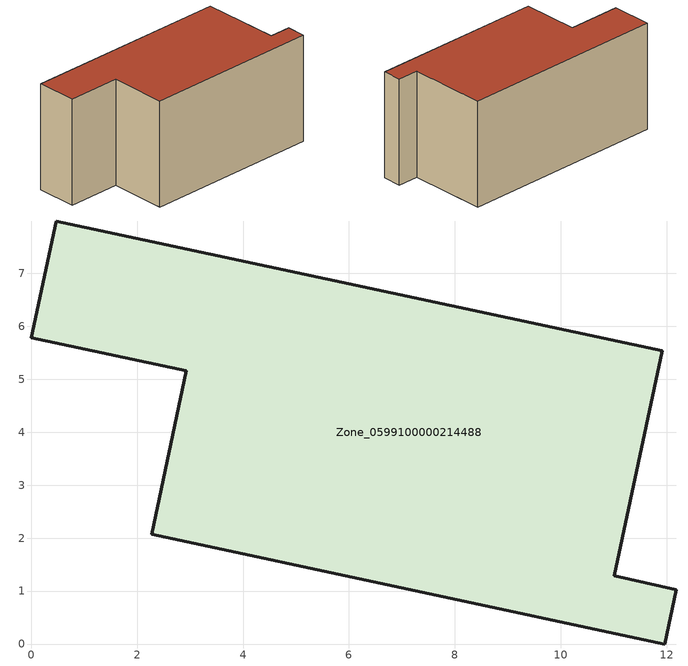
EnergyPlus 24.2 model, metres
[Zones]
Zone_0599100000214488
 floor ground (C_G): 11.96,0 2.27,2.07 2.93,5.16 0,5.79 0.47,7.99 11.92,5.54 11.01,1.29 12.18,1.03 z0
 wall outside (C_F): 11.01,1.29 11.92,5.54 0.47,7.99 0,5.79 2.93,5.16 2.27,2.07 11.96,0 12.18,1.03 11.01,1.29 z0:5.97
 roof outside (C_R): 2.27,2.07 11.96,0 12.18,1.03 11.01,1.29 11.92,5.54 0.47,7.99 0,5.79 2.93,5.16 z5.97
[BUILDING]
Pand.0599100000214488: North Axis=0; Terrain=City; Loads Convergence Tolerance Value=0.04; Temperature Convergence Tolerance Value=0.4; Solar Distribution=FullExterior; Maximum Number of Warmup Days=25; Minimum Number of Warmup Days=1
[Site:Location]
Rotterdam.The.Hague.AP_ZH_NLD Design_Conditions: Latitude=51.96; Longitude=4.45; Time Zone=1; Elevation=-4.5
[SITE:GROUNDTEMPERATURE:BUILDINGSURFACE]
18, 18, 18, 18, 18, 18, 18, 18, 18, 18, 18, 18
[MATERIAL] Thermal Absorptance=0.9; Solar Absorptance=0.7; Visible Absorptance=0.7
Name | Roughness | Thickness | Conductivity | Density | Specific Heat
G.TI.1975-1991 | MediumSmooth | 0.15 | 0.288461 | 540 | 1210
F.TI.1975-1991 | Rough | 0.3 | 0.230769 | 1920 | 840
R.TI.1975-1991 | MediumRough | 0.2 | 0.153846 | 1500 | 1000
[CONSTRUCTION]
C_G: G.TI.1975-1991
C_F: F.TI.1975-1991
C_R: R.TI.1975-1991
[ZONE]
Zone_0599100000214488: Type=1; Multiplier=1; Ceiling Height=Autocalculate; Volume=Autocalculate; Floor Area=autocalculate; Part of Total Floor Area=Yes
[ZONEINFILTRATION:DESIGNFLOWRATE]
Infil_Zone_0599100000214488: Zone or ZoneList or Space or SpaceList=Zone_0599100000214488; Schedule=AlwaysOn; Design Flow Rate Calculation Method=Flow/Area; Flow Rate per Floor Area=0.003; Constant Term Coefficient=1; Temperature Term Coefficient=0; Velocity Term Coefficient=0; Velocity Squared Term Coefficient=0
[HVACTEMPLATE:ZONE:IDEALLOADSAIRSYSTEM]
Zone_0599100000214488: Maximum Heating Supply Air Temperature=50; Minimum Cooling Supply Air Temperature=13; Maximum Heating Supply Air Humidity Ratio=0.0156; Minimum Cooling Supply Air Humidity Ratio=0.0077; Heating Limit=NoLimit; Cooling Limit=NoLimit; Dehumidification Control Type=ConstantSensibleHeatRatio; Cooling Sensible Heat Ratio=0.7; Dehumidification Setpoint=60; Humidification Control Type=None; Humidification Setpoint=30; Outdoor Air Method=None; Outdoor Air Flow Rate per Person=0.00944; Outdoor Air Flow Rate per Zone Floor Area=0; Outdoor Air Flow Rate per Zone=0; Demand Controlled Ventilation Type=None; Outdoor Air Economizer Type=NoEconomizer; Heat Recovery Type=None; Sensible Heat Recovery Effectiveness=0.7; Latent Heat Recovery Effectiveness=0.65
[ZONECONTROL:THERMOSTAT]
ThermostatControl_Zone_0599100000214488: Zone or ZoneList=Zone_0599100000214488; Control Type Schedule=DualSetpointControlType; Control 1=Thermostat_Zone_0599100000214488; Temperature Difference Between Cutout And Setpoint=0
[THERMOSTATSETPOINT:DUALSETPOINT]
Thermostat_Zone_0599100000214488: Heating Setpoint Temperature Schedule=HeatingSetpoint_Zone_0599100000214488; Cooling Setpoint Temperature Schedule=CoolingSetpoint_Zone_0599100000214488
[SCHEDULE:COMPACT]
HeatingSetpoint_Zone_0599100000214488: Through: 12/31, For: AllDays, Until: 24:00, 21
CoolingSetpoint_Zone_0599100000214488: Through: 12/31, For: AllDays, Until: 24:00, 24
DualSetpointControlType: Through: 12/31, For: AllDays, Until: 24:00, 4
AlwaysOn: Through: 12/31, For: AllDays, Until: 24:00, 1
